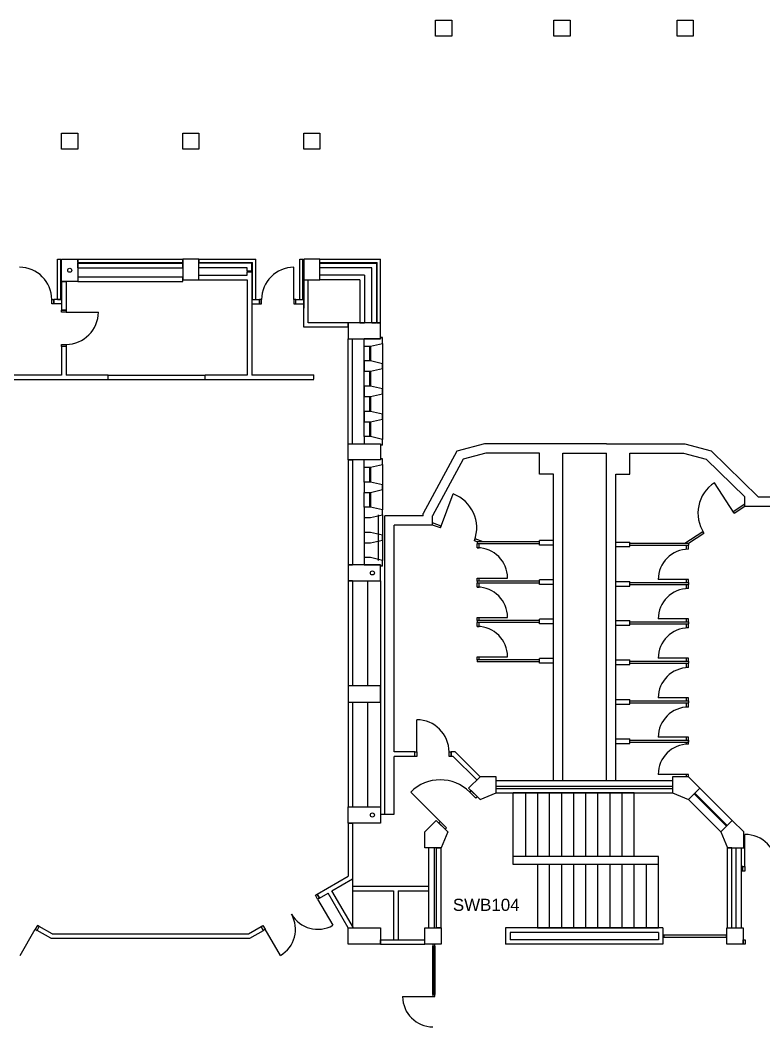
# Model space of a CAD drawing. Header units: millimetres. Extents: x -58291 to 83317, y -24599 to 66926.
# Drawn here: x 14238 to 32667, y 39026 to 63976 of the extents above; entities that cross this region are included whole.
import ezdxf

# ---------------------------------------------------------------- set-up
doc = ezdxf.new("R2010")
doc.units = ezdxf.units.MM
for name, color, linetype in [('Basement 01 - Curtain Walls', 1, 'Continuous'), ('Basement 01 - Doors Windows and Openings', 1, 'Continuous'), ('Basement 01 - Stairs', 8, 'Continuous'), ('Basement 01 - Structural Members', 5, 'Continuous'), ('Basement 01 - Text and Leaders', 1, 'Continuous'), ('Basement 01 - Walls', 3, 'Continuous')]:
    doc.layers.add(name, color=color, linetype=linetype)
doc.styles.add('arial', font='arial.ttf')

msp = doc.modelspace()

# ---------------------------------------------------------------- linework, layer by layer
at = {"layer": 'Basement 01 - Curtain Walls', "color": 3, "linetype": 'Continuous', "lineweight": -3}
for p, q in [((15167, 57051, -4600), (15167, 58051, -4600)), ((15167, 58051, -4600), (15247, 58051, -4600)), ((15247, 57051, -4600), (15247, 58051, -4600)), ((15667, 58051, -4600), (18267, 58051, -4600)), ((15667, 57971, -4600), (15667, 58051, -4600)), ((15667, 57971, -4600), (18267, 57971, -4600)), ((15667, 57951, -4600), (18267, 57951, -4600)), ((15667, 57841, -4600), (15667, 57951, -4600)), ((18267, 57971, -4600), (18267, 58051, -4600)), ((18267, 57841, -4600), (18267, 57951, -4600)), ((18667, 58051, -4600), (18667, 57971, -4600)), ((18667, 58051, -4600), (20077, 58051, -4600)), ((18667, 57971, -4600), (19997, 57971, -4600)), ((18667, 57841, -4600), (18667, 57951, -4600)), ((19977, 57951, -4600), (18667, 57951, -4600)), ((19977, 57757, -4600), (19977, 57951, -4600)), ((19997, 57051, -4600), (19997, 57971, -4600)), ((20077, 57051, -4600), (20077, 58051, -4600)), ((21167, 58051, -4600), (21247, 58051, -4600)), ((21167, 57051, -4600), (21167, 58051, -4600)), ((21247, 57051, -4600), (21247, 58051, -4600)), ((21667, 57971, -4600), (21667, 58051, -4600)), ((21667, 58051, -4600), (23167, 58051, -4600)), ((21667, 57971, -4600), (23087, 57971, -4600)), ((21667, 57951, -4600), (23067, 57951, -4600)), ((21667, 57841, -4600), (21667, 57951, -4600)), ((23067, 57951, -4600), (23067, 56476, -4600)), ((23087, 56476, -4600), (23087, 57971, -4600)), ((23167, 56476, -4600), (23167, 58051, -4600)), ((15667, 57841, -4600), (18267, 57841, -4600)), ((19867, 57841, -4600), (18667, 57841, -4600)), ((19867, 57757, -4600), (19867, 57841, -4600)), ((19977, 57757, -4600), (19867, 57757, -4600)), ((22957, 57841, -4600), (21667, 57841, -4600)), ((22957, 56476, -4600), (22957, 57841, -4600)), ((15167, 57051, -4600), (15247, 57051, -4600)), ((19997, 57051, -4600), (20077, 57051, -4600)), ((21167, 57051, -4600), (21247, 57051, -4600)), ((22957, 56476, -4600), (23067, 56476, -4600)), ((23087, 56476, -4600), (23167, 56476, -4600)), ((23167, 56076, -4600), (22767, 56076, -4600)), ((22767, 55897, -4600), (22767, 56076, -4600)), ((22767, 55897, -4600), (22917, 55897, -4600)), ((22917, 55897, -4600), (23217, 55965, -4600)), ((23217, 56107, -4600), (23167, 56107, -4600)), ((23167, 56107, -4600), (23167, 56076, -4600)), ((23217, 55965, -4600), (23217, 56107, -4600)), ((22767, 55529, -4600), (22767, 55272, -4600)), ((22917, 55529, -4600), (22767, 55529, -4600)), ((23217, 55461, -4600), (22917, 55529, -4600)), ((23217, 55340, -4600), (23217, 55461, -4600)), ((22767, 55272, -4600), (22917, 55272, -4600)), ((22917, 55272, -4600), (23217, 55340, -4600)), ((22767, 54904, -4600), (22767, 54647, -4600)), ((22917, 54904, -4600), (22767, 54904, -4600)), ((23217, 54836, -4600), (22917, 54904, -4600)), ((22767, 54647, -4600), (22917, 54647, -4600)), ((22917, 54647, -4600), (23217, 54715, -4600)), ((23217, 54715, -4600), (23217, 54836, -4600)), ((22767, 54279, -4600), (22767, 54022, -4600)), ((22917, 54279, -4600), (22767, 54279, -4600)), ((23217, 54211, -4600), (22917, 54279, -4600)), ((23217, 54090, -4600), (23217, 54211, -4600)), ((22767, 54022, -4600), (22917, 54022, -4600)), ((22917, 54022, -4600), (23217, 54090, -4600)), ((22917, 53654, -4600), (22767, 53654, -4600)), ((22767, 53654, -4600), (22767, 53476, -4600)), ((23217, 53586, -4600), (22917, 53654, -4600)), ((23217, 53444, -4600), (23167, 53444, -4600)), ((23217, 53444, -4600), (23217, 53586, -4600)), ((23167, 53076, -4600), (22767, 53076, -4600)), ((22767, 52897, -4600), (22767, 53076, -4600)), ((22767, 52897, -4600), (22917, 52897, -4600)), ((22917, 52897, -4600), (23217, 52965, -4600)), ((23217, 53107, -4600), (23167, 53107, -4600)), ((23167, 53107, -4600), (23167, 53076, -4600)), ((23217, 52965, -4600), (23217, 53107, -4600)), ((22767, 52529, -4600), (22767, 52272, -4600)), ((22917, 52529, -4600), (22767, 52529, -4600)), ((23217, 52461, -4600), (22917, 52529, -4600)), ((23217, 52340, -4600), (23217, 52461, -4600)), ((22767, 52272, -4600), (22917, 52272, -4600)), ((22917, 52272, -4600), (23217, 52340, -4600)), ((22767, 51904, -4600), (22767, 50654, -4600)), ((22917, 51904, -4600), (22767, 51904, -4600)), ((23217, 51836, -4600), (22917, 51904, -4600)), ((22767, 51647, -4600), (22917, 51647, -4600)), ((22917, 51647, -4600), (23217, 51715, -4600)), ((23217, 51715, -4600), (23217, 51836, -4600)), ((22917, 51279, -4600), (22767, 51279, -4600)), ((23217, 51211, -4600), (22917, 51279, -4600)), ((23217, 51090, -4600), (23217, 51211, -4600)), ((22767, 51022, -4600), (22917, 51022, -4600)), ((22917, 51022, -4600), (23217, 51090, -4600)), ((22767, 50654, -4600), (22767, 50476, -4600)), ((22917, 50654, -4600), (22767, 50654, -4600)), ((23217, 50586, -4600), (22917, 50654, -4600)), ((23217, 50444, -4600), (23167, 50444, -4600)), ((23217, 50444, -4600), (23217, 50586, -4600))]:
    msp.add_line(p, q, dxfattribs=at)
at = {"layer": 'Basement 01 - Curtain Walls', "color": 3, "linetype": 'Continuous', "lineweight": -3, "elevation": -4600}
for points in [[(22767, 53476), (23167, 53476), (23167, 53444)], [(22767, 50476), (23167, 50476), (23167, 50444)]]:
    msp.add_lwpolyline(points, dxfattribs=at)
at = {"layer": 'Basement 01 - Doors Windows and Openings', "color": 1, "linetype": 'Continuous', "lineweight": -3}
for p, q in [((21022, 57051, -4600), (21022, 57851, -4600)), ((15377, 56741, -4600), (16177, 56741, -4600)), ((22767, 53654, -4600), (22767, 55897, -4600)), ((22767, 55529, -4600), (22767, 55897, -4600)), ((22897, 55897, -4600), (22897, 55529, -4600)), ((22917, 55897, -4600), (22917, 55529, -4600)), ((23217, 55965, -4600), (23217, 53586, -4600)), ((22767, 54904, -4600), (22767, 55272, -4600)), ((22897, 55272, -4600), (22897, 54904, -4600)), ((22917, 55272, -4600), (22917, 54904, -4600)), ((22767, 54279, -4600), (22767, 54647, -4600)), ((22897, 54647, -4600), (22897, 54279, -4600)), ((22917, 54647, -4600), (22917, 54279, -4600)), ((22897, 54022, -4600), (22897, 53654, -4600)), ((22917, 54022, -4600), (22917, 53654, -4600)), ((22767, 52529, -4600), (22767, 52897, -4600)), ((22897, 52897, -4600), (22897, 52529, -4600)), ((22917, 52897, -4600), (22917, 52529, -4600)), ((23217, 52965, -4600), (23217, 51836, -4600)), ((31934, 51758, -4600), (31440, 52510, -4600)), ((22767, 51904, -4600), (22767, 52272, -4600)), ((22897, 52272, -4600), (22897, 51904, -4600)), ((22917, 52272, -4600), (22917, 51904, -4600)), ((24652, 51390, -4600), (24967, 52233, -4600)), ((25566, 50149, -4600), (26316, 50149, -4600)), ((30800, 50113, -4600), (30050, 50113, -4600)), ((25566, 49174, -4600), (26316, 49174, -4600)), ((30800, 49138, -4600), (30050, 49138, -4600)), ((25566, 48199, -4600), (26316, 48199, -4600)), ((30800, 48163, -4600), (30050, 48163, -4600)), ((30800, 47178, -4600), (30050, 47178, -4600)), ((24066, 45838, -4600), (24066, 46638, -4600)), ((30800, 46203, -4600), (30050, 46203, -4600)), ((30800, 45283, -4600), (30050, 45283, -4600)), ((24648, 44114, -4600), (23917, 44845, -4600)), ((30927, 44787, -4600), (30800, 44660, -4600)), ((31743, 44000, -4600), (30941, 44801, -4600)), ((30956, 44816, -4600), (31757, 44014, -4600)), ((32193, 42996, -4600), (32193, 43796, -4600)), ((21610, 42193, -4600), (21985, 41544, -4600)), ((14238, 40794, -4600), (14613, 41443, -4600)), ((20686, 40794, -4600), (20311, 41443, -4600)), ((24467, 39826, -4600), (24467, 41026, -4600)), ((24492, 39826, -4600), (24492, 41026, -4600)), ((24517, 41026, -4600), (24517, 39826, -4600)), ((23717, 39776, -4600), (24467, 39776, -4600))]:
    msp.add_line(p, q, dxfattribs=at)
at = {"layer": 'Basement 01 - Doors Windows and Openings', "color": 1, "linetype": 'Continuous', "lineweight": -3, "elevation": -4600}
for points in [[(15022, 57051), (15072, 57051), (15072, 56941), (15022, 56941), (15022, 57051)], [(20222, 57051), (20172, 57051), (20172, 56941), (20222, 56941), (20222, 57051)], [(21072, 57051), (21022, 57051), (21022, 56941), (21072, 56941), (21072, 57051)], [(15377, 56791), (15377, 56741), (15267, 56741), (15267, 56791), (15377, 56791)], [(15377, 55941), (15377, 55891), (15267, 55891), (15267, 55941), (15377, 55941)], [(24016, 45838), (24066, 45838), (24066, 45728), (24016, 45728), (24016, 45838)], [(24866, 45838), (24916, 45838), (24916, 45728), (24866, 45728), (24866, 45838)], [(30800, 44660), (31083, 44943), (31884, 44141), (31602, 43859), (30800, 44660)], [(25379, 44845), (25414, 44880), (25569, 44725), (25534, 44690), (25379, 44845)], [(24612, 44079), (24648, 44114), (24803, 43959), (24768, 43923), (24612, 44079)], [(32143, 42996), (32193, 42996), (32193, 42886), (32143, 42886), (32143, 42996)], [(21610, 42193), (21555, 42288), (21598, 42313), (21653, 42218), (21610, 42193)], [(14657, 41418), (14712, 41513), (14668, 41538), (14613, 41443), (14657, 41418)], [(20268, 41418), (20213, 41513), (20256, 41538), (20311, 41443), (20268, 41418)], [(32202, 41076), (32152, 41076), (32152, 41186), (32202, 41186), (32202, 41076)], [(24517, 41026), (24517, 41076), (24467, 41076), (24467, 41026), (24517, 41026)], [(24517, 39776), (24517, 39826), (24467, 39826), (24467, 39776), (24517, 39776)]]:
    msp.add_lwpolyline(points, dxfattribs=at)
at = {"layer": 'Basement 01 - Doors Windows and Openings', "color": 1, "linetype": 'Continuous', "lineweight": -3}
for centre, radius, start, end in [((14222, 57051, -4600), 800, 0, 90), ((21022, 57051, -4600), 800, 90, 180), ((15377, 56741, -4600), 800, 270, 0), ((31934, 51758, -4600), 900, 123.2925, 213.2925), ((24652, 51390, -4600), 900, 339.5322, 69.5322), ((25566, 50149, -4600), 750, 0, 90), ((30800, 50113, -4600), 750, 90, 180), ((25566, 49174, -4600), 750, 0, 90), ((30800, 49138, -4600), 750, 90, 180), ((25566, 48199, -4600), 750, 0, 90), ((30800, 48163, -4600), 750, 90, 180), ((30800, 47178, -4600), 750, 90, 180), ((30800, 46203, -4600), 750, 90, 180), ((24066, 45838, -4600), 800, 0, 90), ((30800, 45283, -4600), 750, 90, 180), ((24648, 44114, -4600), 1033, 44.9996, 134.9996), ((32193, 42996, -4600), 800, 0, 90), ((20311, 41443, -4600), 750, 300, 30), ((21610, 42193, -4600), 750, 210, 300), ((24467, 39776, -4600), 750, 180, 270)]:
    msp.add_arc(centre, radius, start, end, dxfattribs=at)
at = {"layer": 'Basement 01 - Stairs', "color": 8, "linetype": 'Continuous', "lineweight": -3}
for p, q in [((26457, 43251, -4600), (26457, 44826, -4600)), ((29457, 44826, -4600), (26457, 44826, -4600)), ((26757, 44826, -4600), (26757, 43251, -4600)), ((27057, 44826, -4600), (27057, 43251, -4600)), ((27357, 43251, -4600), (27357, 44826, -4600)), ((27657, 43251, -4600), (27657, 44826, -4600)), ((27957, 43251, -4600), (27957, 44826, -4600)), ((28257, 43251, -4600), (28257, 44826, -4600)), ((28557, 43251, -4600), (28557, 44826, -4600)), ((28857, 43251, -4600), (28857, 44826, -4600)), ((29157, 43251, -4600), (29157, 44826, -4600)), ((29457, 43251, -4600), (29457, 44826, -4600)), ((27357, 41476, -4600), (27357, 43051, -4600)), ((27657, 41476, -4600), (27657, 43051, -4600)), ((27957, 41476, -4600), (27957, 43051, -4600)), ((28257, 41476, -4600), (28257, 43051, -4600)), ((28557, 41476, -4600), (28557, 43051, -4600)), ((28857, 41476, -4600), (28857, 43051, -4600)), ((29157, 41476, -4600), (29157, 43051, -4600)), ((29457, 41476, -4600), (29457, 43051, -4600)), ((29757, 41476, -4600), (29757, 43051, -4600))]:
    msp.add_line(p, q, dxfattribs=at)
at = {"layer": 'Basement 01 - Stairs', "color": 8, "linetype": 'Continuous', "lineweight": -3, "elevation": -4600}
for points in [[(27057, 43051), (26457, 43051), (26457, 43251)], [(30057, 43051), (30057, 43251), (26457, 43251)], [(27057, 41476), (30057, 41476), (30057, 43051), (27057, 43051), (27057, 41476)], [(30192, 41301), (30192, 41251), (31742, 41251), (31742, 41301), (30192, 41301)]]:
    msp.add_lwpolyline(points, dxfattribs=at)
at = {"layer": 'Basement 01 - Structural Members', "color": 5, "linetype": 'Continuous', "lineweight": -3, "elevation": -4600}
for points in [[(24933, 63576), (24533, 63576), (24533, 63976), (24933, 63976), (24933, 63576)], [(27864, 63576), (27464, 63576), (27464, 63976), (27864, 63976), (27864, 63576)], [(30915, 63576), (30515, 63576), (30515, 63976), (30915, 63976), (30915, 63576)], [(15667, 60776), (15267, 60776), (15267, 61176), (15667, 61176), (15667, 60776)], [(18667, 60776), (18267, 60776), (18267, 61176), (18667, 61176), (18667, 60776)], [(21667, 60776), (21267, 60776), (21267, 61176), (21667, 61176), (21667, 60776)], [(15667, 57501), (15267, 57501), (15267, 58051), (15667, 58051), (15667, 57501)], [(18267, 57543), (18667, 57543), (18667, 58051), (18267, 58051), (18267, 57543)], [(21267, 57543), (21667, 57543), (21667, 58051), (21267, 58051), (21267, 57543)], [(24267, 41476), (24667, 41476), (24667, 41076), (24267, 41076), (24267, 41476)], [(31752, 41476), (32152, 41476), (32152, 41076), (31752, 41076), (31752, 41476)]]:
    msp.add_lwpolyline(points, dxfattribs=at)
for points in [[(22367, 56476), (22367, 56076), (23167, 56076), (23167, 56476)], [(23167, 53076), (22367, 53076), (22367, 53476), (23167, 53476)], [(23167, 50476), (22367, 50476), (22367, 50076), (23167, 50076)], [(22367, 47076), (23167, 47076), (23167, 47476), (22367, 47476)], [(25634, 44660), (26034, 44826), (26034, 45226), (25634, 45226), (25352, 44943)], [(30400, 44826), (30800, 44660), (31083, 44943), (30800, 45226), (30400, 45226)], [(22367, 44476), (23167, 44476), (23167, 44076), (22367, 44076)], [(24833, 43859), (24667, 43459), (24267, 43459), (24267, 43859), (24550, 44141)], [(31767, 43459), (32167, 43459), (32167, 43859), (31884, 44141), (31602, 43859)], [(22367, 41476), (23167, 41476), (23167, 41076), (22367, 41076)]]:
    msp.add_lwpolyline(points, close=True, dxfattribs=at)
at = {"layer": 'Basement 01 - Structural Members', "color": 5, "linetype": 'Continuous', "lineweight": -3}
for centre in [(15467, 57776, -4600), (22967, 50276, -4600), (22967, 44276, -4600)]:
    msp.add_circle(centre, 50, dxfattribs=at)
at = {"layer": 'Basement 01 - Walls', "color": 3, "linetype": 'Continuous', "lineweight": -3}
for p, q in [((18667, 57653, -4600), (19867, 57653, -4600)), ((18667, 57543, -4600), (18667, 57653, -4600)), ((19867, 57737, -4600), (19977, 57737, -4600)), ((19867, 57653, -4600), (19867, 57737, -4600)), ((19977, 57737, -4600), (19977, 55181, -4600)), ((21667, 57543, -4600), (21667, 57653, -4600)), ((22769, 57653, -4600), (21667, 57653, -4600)), ((22769, 57653, -4600), (22769, 56476, -4600)), ((15267, 57501, -4600), (15267, 56791, -4600)), ((15267, 57501, -4600), (15377, 57501, -4600)), ((15377, 57501, -4600), (15377, 56791, -4600)), ((15667, 57611, -4600), (18267, 57611, -4600)), ((15667, 57611, -4600), (15667, 57501, -4600)), ((15667, 57501, -4600), (18267, 57501, -4600)), ((18267, 57501, -4600), (18267, 57611, -4600)), ((18667, 57543, -4600), (19867, 57543, -4600)), ((19867, 57543, -4600), (19867, 55181, -4600)), ((21267, 57543, -4600), (21267, 56838, -4600)), ((21267, 57543, -4600), (21377, 57543, -4600)), ((21267, 56366, -4600), (21267, 57543, -4600)), ((21377, 56476, -4600), (21377, 57543, -4600)), ((22659, 57543, -4600), (21667, 57543, -4600)), ((22659, 57543, -4600), (22659, 56476, -4600)), ((15072, 56941, -4600), (15072, 57051, -4600)), ((15267, 57051, -4600), (15072, 57051, -4600)), ((15267, 56941, -4600), (15072, 56941, -4600)), ((15267, 57051, -4600), (15267, 56941, -4600)), ((19977, 57051, -4600), (20172, 57051, -4600)), ((19977, 57051, -4600), (19977, 56941, -4600)), ((19977, 56941, -4600), (20172, 56941, -4600)), ((19997, 57051, -4600), (20077, 57051, -4600)), ((20172, 56941, -4600), (20172, 57051, -4600)), ((21072, 57051, -4600), (21267, 57051, -4600)), ((21072, 56941, -4600), (21072, 57051, -4600)), ((21072, 56941, -4600), (21267, 56941, -4600)), ((21267, 57051, -4600), (21267, 56941, -4600)), ((15377, 56791, -4600), (15267, 56791, -4600)), ((22367, 56476, -4600), (21377, 56476, -4600)), ((22367, 56366, -4600), (22367, 56476, -4600)), ((22659, 56476, -4600), (22769, 56476, -4600)), ((22367, 56366, -4600), (21267, 56366, -4600)), ((15377, 55891, -4600), (15267, 55891, -4600)), ((15267, 55891, -4600), (15267, 55181, -4600)), ((15377, 55891, -4600), (15377, 55181, -4600)), ((22367, 56076, -4600), (22477, 56076, -4600)), ((22367, 53476, -4600), (22367, 56076, -4600)), ((22477, 53476, -4600), (22477, 56076, -4600)), ((15267, 55181, -4600), (13767, 55181, -4600)), ((16422, 55181, -4600), (15377, 55181, -4600)), ((16422, 55071, -4600), (16422, 55181, -4600)), ((16422, 55181, -4600), (18822, 55181, -4600)), ((18822, 55071, -4600), (18822, 55181, -4600)), ((19867, 55181, -4600), (18822, 55181, -4600)), ((21512, 55181, -4600), (19977, 55181, -4600)), ((21512, 55075, -4600), (21512, 55185, -4600)), ((13767, 55071, -4600), (16422, 55071, -4600)), ((16422, 55071, -4600), (18822, 55071, -4600)), ((18822, 55071, -4600), (21512, 55071, -4600)), ((22367, 53476, -4600), (22477, 53476, -4600)), ((25745, 53476, -4600), (25060, 53292, -4600)), ((28770, 53476, -4600), (25745, 53476, -4600)), ((28770, 53476, -4600), (30710, 53476, -4600)), ((30710, 53476, -4600), (31358, 53302, -4600)), ((25060, 53292, -4600), (24226, 51751, -4600)), ((25776, 53246, -4600), (25215, 53096, -4600)), ((27106, 53246, -4600), (25776, 53246, -4600)), ((27106, 52726, -4600), (27106, 53246, -4600)), ((27686, 45126, -4600), (27686, 53246, -4600)), ((27686, 53246, -4600), (28770, 53246, -4600)), ((28770, 45126, -4600), (28770, 53246, -4600)), ((29350, 52726, -4600), (29350, 53246, -4600)), ((29350, 53246, -4600), (30680, 53246, -4600)), ((30680, 53246, -4600), (31240, 53096, -4600)), ((32526, 52161, -4600), (31358, 53302, -4600)), ((22367, 53076, -4600), (22477, 53076, -4600)), ((22367, 53076, -4600), (22367, 50476, -4600)), ((22477, 53076, -4600), (22477, 50476, -4600)), ((25215, 53096, -4600), (24456, 51693, -4600)), ((32197, 52161, -4600), (31240, 53096, -4600)), ((27456, 52726, -4600), (27106, 52726, -4600)), ((27456, 45126, -4600), (27456, 52726, -4600)), ((29000, 45126, -4600), (29000, 52726, -4600)), ((29000, 52726, -4600), (29350, 52726, -4600)), ((32197, 51931, -4600), (32197, 52161, -4600)), ((32526, 52161, -4600), (33107, 52161, -4600)), ((32197, 51931, -4600), (33067, 51931, -4600)), ((23107, 51715, -4600), (23107, 50586, -4600)), ((23217, 51715, -4600), (23217, 50586, -4600)), ((23276, 44296, -4600), (23276, 51693, -4600)), ((24226, 51693, -4600), (23276, 51693, -4600)), ((24226, 51693, -4600), (24226, 51751, -4600)), ((24456, 51463, -4600), (24456, 51693, -4600)), ((24456, 51463, -4600), (23506, 51463, -4600)), ((23506, 45843, -4600), (23506, 51463, -4600)), ((27456, 51076, -4600), (27106, 51076, -4600)), ((27106, 50961, -4600), (27106, 51076, -4600)), ((27456, 50961, -4600), (27106, 50961, -4600)), ((29000, 51035, -4600), (29350, 51035, -4600)), ((29000, 50931, -4600), (29350, 50931, -4600)), ((29350, 50931, -4600), (29350, 51035, -4600)), ((22367, 50476, -4600), (22477, 50476, -4600)), ((22367, 50076, -4600), (22367, 47476, -4600)), ((22477, 50076, -4600), (22367, 50076, -4600)), ((22477, 50076, -4600), (22477, 47476, -4600)), ((22855, 47476, -4600), (22855, 50076, -4600)), ((23167, 50076, -4600), (23167, 44476, -4600)), ((27106, 49986, -4600), (27106, 50101, -4600)), ((27456, 50101, -4600), (27106, 50101, -4600)), ((27456, 49986, -4600), (27106, 49986, -4600)), ((29000, 50061, -4600), (29350, 50061, -4600)), ((29000, 49946, -4600), (29350, 49946, -4600)), ((29350, 49946, -4600), (29350, 50061, -4600)), ((27456, 49126, -4600), (27106, 49126, -4600)), ((27106, 49011, -4600), (27106, 49126, -4600)), ((27456, 49011, -4600), (27106, 49011, -4600)), ((29000, 49096, -4600), (29350, 49096, -4600)), ((29000, 48981, -4600), (29350, 48981, -4600)), ((29350, 48981, -4600), (29350, 49096, -4600)), ((27106, 48036, -4600), (27106, 48151, -4600)), ((27456, 48151, -4600), (27106, 48151, -4600)), ((27456, 48036, -4600), (27106, 48036, -4600)), ((29000, 48121, -4600), (29350, 48121, -4600)), ((29000, 48006, -4600), (29350, 48006, -4600)), ((29350, 48006, -4600), (29350, 48121, -4600)), ((22477, 47476, -4600), (22367, 47476, -4600)), ((22367, 47076, -4600), (22477, 47076, -4600)), ((22367, 47076, -4600), (22367, 44476, -4600)), ((22477, 47076, -4600), (22477, 44476, -4600)), ((22855, 44476, -4600), (22855, 47076, -4600)), ((29000, 47136, -4600), (29350, 47136, -4600)), ((29000, 47021, -4600), (29350, 47021, -4600)), ((29350, 47021, -4600), (29350, 47136, -4600)), ((29000, 46161, -4600), (29350, 46161, -4600)), ((29350, 46046, -4600), (29350, 46161, -4600)), ((29000, 46046, -4600), (29350, 46046, -4600)), ((24016, 45843, -4600), (23506, 45843, -4600)), ((24016, 45728, -4600), (23506, 45728, -4600)), ((23506, 44296, -4600), (23506, 45728, -4600)), ((25017, 45843, -4600), (24916, 45843, -4600)), ((24916, 45728, -4600), (24916, 45843, -4600)), ((24969, 45728, -4600), (24916, 45728, -4600)), ((25553, 45144, -4600), (24969, 45728, -4600)), ((25634, 45226, -4600), (25017, 45843, -4600)), ((30400, 45126, -4600), (26034, 45126, -4600)), ((30400, 44986, -4600), (26034, 44986, -4600)), ((26034, 44826, -4600), (26034, 44936, -4600)), ((26034, 44936, -4600), (30400, 44936, -4600)), ((30400, 44936, -4600), (30400, 44826, -4600)), ((25414, 44880, -4600), (25569, 44725, -4600)), ((26034, 44826, -4600), (30400, 44826, -4600)), ((22367, 44476, -4600), (22477, 44476, -4600)), ((23167, 44296, -4600), (23506, 44296, -4600)), ((22367, 44076, -4600), (22367, 42757, -4600)), ((22367, 44076, -4600), (22477, 44076, -4600)), ((22477, 44076, -4600), (22477, 41476, -4600)), ((24612, 44079, -4600), (24768, 43923, -4600)), ((24367, 41476, -4600), (24367, 43459, -4600)), ((24507, 41476, -4600), (24507, 43459, -4600)), ((24557, 41476, -4600), (24557, 43459, -4600)), ((24557, 43459, -4600), (24667, 43459, -4600)), ((24667, 41476, -4600), (24667, 43459, -4600)), ((31767, 41476, -4600), (31767, 43459, -4600)), ((31877, 43459, -4600), (31767, 43459, -4600)), ((31877, 41476, -4600), (31877, 43459, -4600)), ((31977, 41476, -4600), (31977, 43459, -4600)), ((32117, 41476, -4600), (32117, 43459, -4600)), ((32143, 43001, -4600), (32117, 43001, -4600)), ((32143, 42886, -4600), (32143, 43001, -4600)), ((21598, 42313, -4600), (22367, 42757, -4600)), ((21962, 42397, -4600), (22477, 42694, -4600)), ((32143, 42886, -4600), (32117, 42886, -4600)), ((22477, 42516, -4600), (24367, 42516, -4600)), ((21653, 42218, -4600), (21598, 42313, -4600)), ((21653, 42218, -4600), (21867, 42342, -4600)), ((22367, 41476, -4600), (21867, 42342, -4600)), ((22495, 41476, -4600), (21962, 42397, -4600)), ((22477, 42401, -4600), (23487, 42401, -4600)), ((23487, 42401, -4600), (23487, 41186, -4600)), ((23602, 42401, -4600), (23602, 41186, -4600)), ((23602, 42401, -4600), (24367, 42401, -4600)), ((14657, 41418, -4600), (14712, 41513, -4600)), ((14999, 41221, -4600), (14657, 41418, -4600)), ((15028, 41331, -4600), (14712, 41513, -4600)), ((19896, 41331, -4600), (20213, 41513, -4600)), ((19926, 41221, -4600), (20268, 41418, -4600)), ((20268, 41418, -4600), (20213, 41513, -4600)), ((22367, 41476, -4600), (22495, 41476, -4600)), ((24667, 41476, -4600), (24557, 41476, -4600)), ((30167, 41476, -4600), (26267, 41476, -4600)), ((26267, 41476, -4600), (26267, 41076, -4600)), ((30167, 41476, -4600), (30167, 41076, -4600)), ((31767, 41476, -4600), (31877, 41476, -4600)), ((14999, 41221, -4600), (19926, 41221, -4600)), ((15028, 41331, -4600), (19896, 41331, -4600)), ((23167, 41186, -4600), (24267, 41186, -4600)), ((23167, 41076, -4600), (23167, 41186, -4600)), ((24267, 41076, -4600), (24267, 41186, -4600)), ((26377, 41366, -4600), (26377, 41186, -4600)), ((30057, 41366, -4600), (26377, 41366, -4600)), ((30057, 41186, -4600), (26377, 41186, -4600)), ((30057, 41366, -4600), (30057, 41186, -4600)), ((23167, 41076, -4600), (24267, 41076, -4600)), ((30167, 41076, -4600), (26267, 41076, -4600))]:
    msp.add_line(p, q, dxfattribs=at)
at = {"layer": 'Basement 01 - Walls', "color": 2, "linetype": 'Continuous', "lineweight": -3}
for p, q in [((31907, 51800, -4600), (32197, 51991, -4600)), ((31934, 51758, -4600), (32197, 51931, -4600)), ((31934, 51758, -4600), (31907, 51800, -4600)), ((31934, 51758, -4600), (31907, 51800, -4600)), ((24670, 51437, -4600), (24456, 51516, -4600)), ((24652, 51390, -4600), (24456, 51463, -4600)), ((24652, 51390, -4600), (24670, 51437, -4600)), ((24652, 51390, -4600), (24670, 51437, -4600)), ((30709, 51013, -4600), (31154, 51306, -4600)), ((30800, 51013, -4600), (31182, 51264, -4600)), ((31182, 51264, -4600), (31154, 51306, -4600)), ((25495, 51075, -4600), (25513, 51122, -4600)), ((25566, 51049, -4600), (25495, 51075, -4600)), ((25709, 51049, -4600), (25513, 51122, -4600)), ((27106, 51049, -4600), (25566, 51049, -4600)), ((25566, 51049, -4600), (25566, 50999, -4600)), ((25566, 50899, -4600), (25566, 50999, -4600)), ((27106, 50999, -4600), (25566, 50999, -4600)), ((25566, 50899, -4600), (25616, 50899, -4600)), ((25616, 50899, -4600), (25616, 50999, -4600)), ((29350, 51013, -4600), (30800, 51013, -4600)), ((29350, 50963, -4600), (30800, 50963, -4600)), ((30750, 50863, -4600), (30750, 50963, -4600)), ((30800, 51013, -4600), (30800, 50963, -4600)), ((30800, 50863, -4600), (30800, 50963, -4600)), ((25566, 50149, -4600), (25616, 50149, -4600)), ((25566, 50074, -4600), (25566, 50149, -4600)), ((27106, 50074, -4600), (25566, 50074, -4600)), ((25566, 50074, -4600), (25566, 50024, -4600)), ((27106, 50024, -4600), (25566, 50024, -4600)), ((25566, 49924, -4600), (25566, 50024, -4600)), ((25566, 49924, -4600), (25616, 49924, -4600)), ((25616, 50074, -4600), (25616, 50149, -4600)), ((25616, 49924, -4600), (25616, 50024, -4600)), ((29350, 50038, -4600), (30800, 50038, -4600)), ((29350, 49988, -4600), (30800, 49988, -4600)), ((30750, 50038, -4600), (30750, 50113, -4600)), ((30800, 50113, -4600), (30750, 50113, -4600)), ((30750, 49888, -4600), (30750, 49988, -4600)), ((30800, 50038, -4600), (30800, 50113, -4600)), ((30800, 50038, -4600), (30800, 49988, -4600)), ((30800, 49888, -4600), (30800, 49988, -4600)), ((30800, 49888, -4600), (30750, 49888, -4600)), ((25566, 49174, -4600), (25616, 49174, -4600)), ((25566, 49099, -4600), (25566, 49174, -4600)), ((25616, 49099, -4600), (25616, 49174, -4600)), ((27106, 49099, -4600), (25566, 49099, -4600)), ((25566, 49099, -4600), (25566, 49049, -4600)), ((25566, 48949, -4600), (25566, 49049, -4600)), ((27106, 49049, -4600), (25566, 49049, -4600)), ((25566, 48949, -4600), (25616, 48949, -4600)), ((25616, 48949, -4600), (25616, 49049, -4600)), ((29350, 49063, -4600), (30800, 49063, -4600)), ((29350, 49013, -4600), (30800, 49013, -4600)), ((30750, 49063, -4600), (30750, 49138, -4600)), ((30800, 49138, -4600), (30750, 49138, -4600)), ((30750, 48913, -4600), (30750, 49013, -4600)), ((30800, 48913, -4600), (30750, 48913, -4600)), ((30800, 49063, -4600), (30800, 49138, -4600)), ((30800, 49063, -4600), (30800, 49013, -4600)), ((30800, 48913, -4600), (30800, 49013, -4600)), ((25566, 48124, -4600), (25566, 48199, -4600)), ((25566, 48199, -4600), (25616, 48199, -4600)), ((25616, 48124, -4600), (25616, 48199, -4600)), ((30750, 48088, -4600), (30750, 48163, -4600)), ((30800, 48163, -4600), (30750, 48163, -4600)), ((30800, 48088, -4600), (30800, 48163, -4600)), ((27106, 48124, -4600), (25566, 48124, -4600)), ((25566, 48124, -4600), (25566, 48074, -4600)), ((27106, 48074, -4600), (25566, 48074, -4600)), ((29350, 48088, -4600), (30800, 48088, -4600)), ((29350, 48038, -4600), (30800, 48038, -4600)), ((30750, 47928, -4600), (30750, 48028, -4600)), ((30800, 47928, -4600), (30750, 47928, -4600)), ((30800, 48088, -4600), (30800, 48038, -4600)), ((30800, 47928, -4600), (30800, 48028, -4600)), ((30750, 47103, -4600), (30750, 47178, -4600)), ((30800, 47178, -4600), (30750, 47178, -4600)), ((30800, 47103, -4600), (30800, 47178, -4600)), ((29350, 47103, -4600), (30800, 47103, -4600)), ((29350, 47053, -4600), (30800, 47053, -4600)), ((30750, 46953, -4600), (30750, 47053, -4600)), ((30800, 46953, -4600), (30750, 46953, -4600)), ((30800, 47103, -4600), (30800, 47053, -4600)), ((30800, 46953, -4600), (30800, 47053, -4600)), ((30750, 46128, -4600), (30750, 46203, -4600)), ((30800, 46203, -4600), (30750, 46203, -4600)), ((30800, 46128, -4600), (30800, 46203, -4600)), ((29350, 46128, -4600), (30800, 46128, -4600)), ((29350, 46078, -4600), (30800, 46078, -4600)), ((30750, 46033, -4600), (30750, 46078, -4600)), ((30800, 46033, -4600), (30750, 46033, -4600)), ((30800, 46033, -4600), (30800, 46133, -4600)), ((30800, 46128, -4600), (30800, 46078, -4600)), ((30800, 45283, -4600), (30750, 45283, -4600)), ((30750, 45226, -4600), (30750, 45283, -4600)), ((30800, 45226, -4600), (30800, 45283, -4600))]:
    msp.add_line(p, q, dxfattribs=at)

# ---------------------------------------------------------------- texts
at = {"layer": 'Basement 01 - Text and Leaders', "color": 1, "linetype": 'Continuous', "lineweight": -3, "style": 'arial'}
msp.add_text('SWB104', height=300, dxfattribs=at).set_placement((24961, 41900, -4600))

doc.saveas('drawing.dxf')
